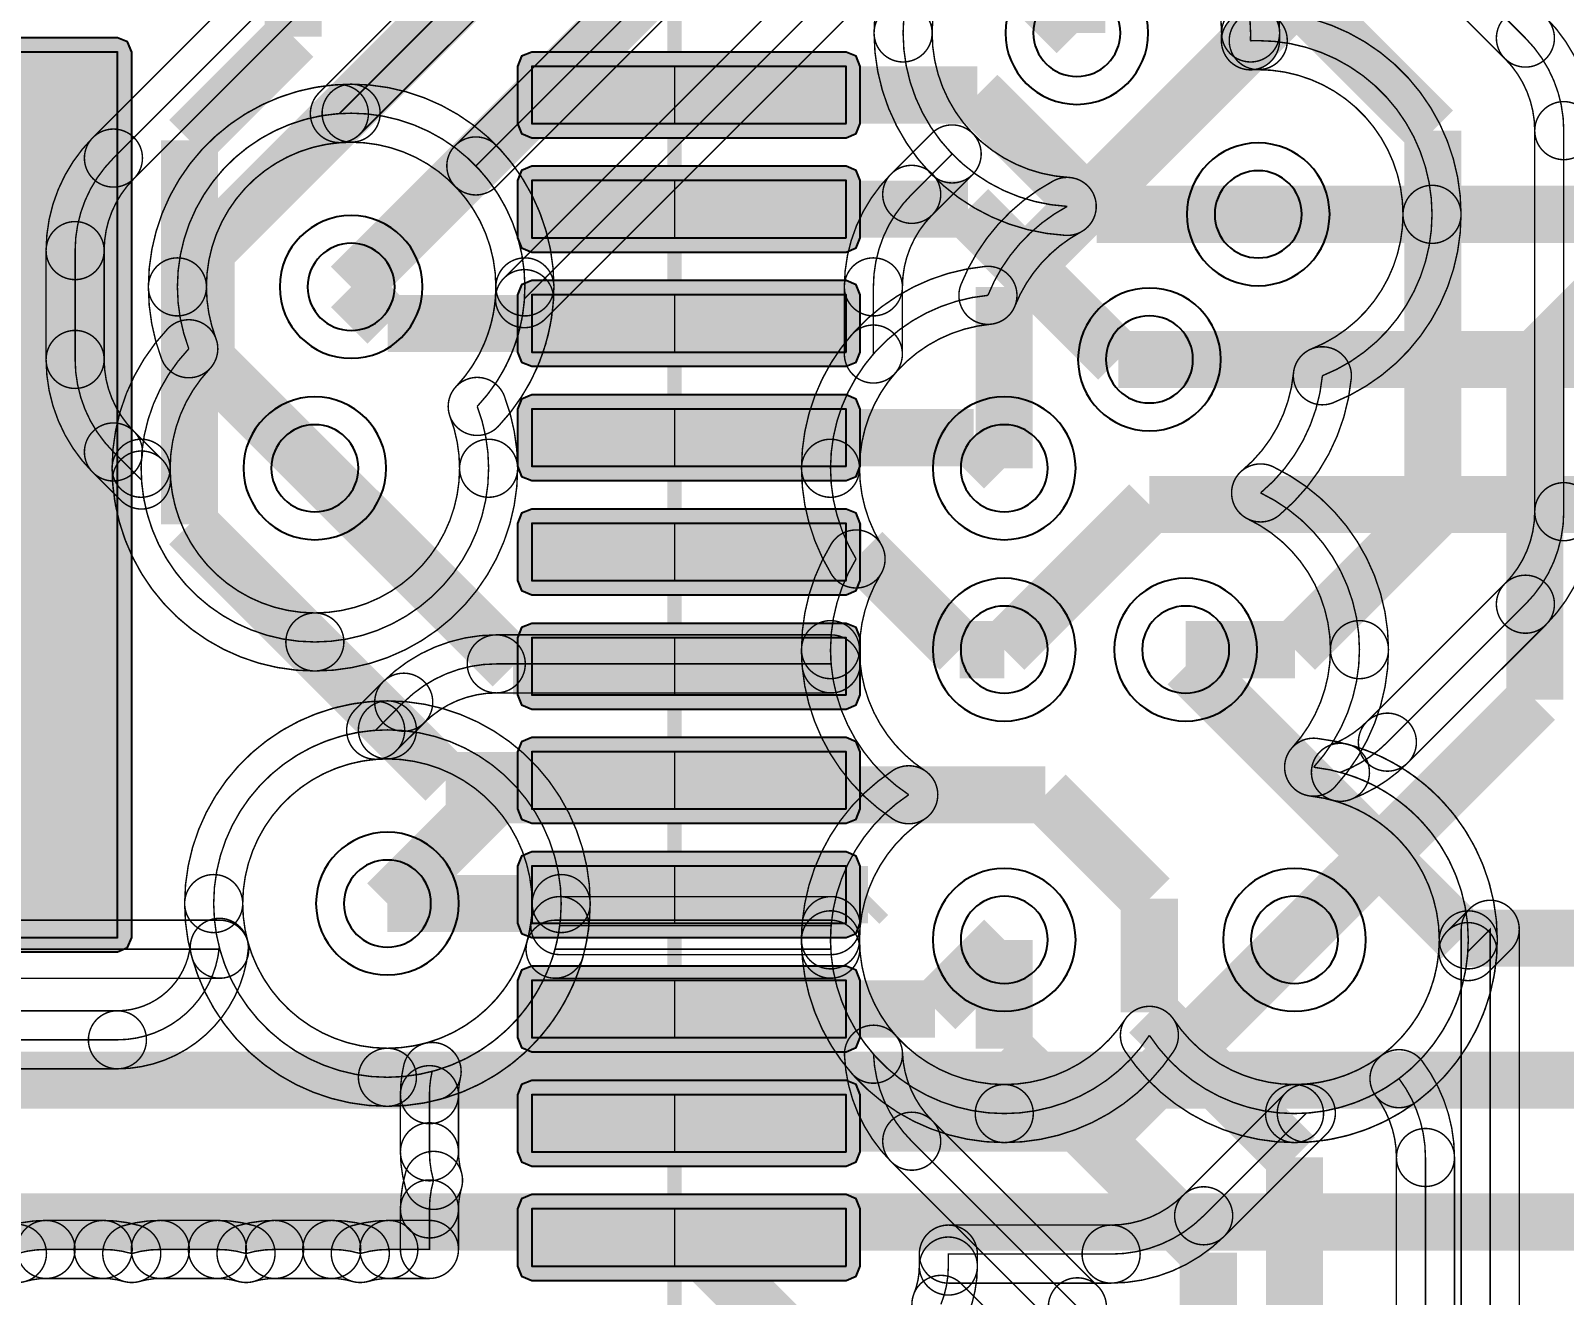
# Model space of a CAD drawing. Header units: millimetres. Extents: x -2.5 to 44.5, y -38.5 to 2.5.
# Drawn here: x 20.21 to 25.58, y -20.04 to -15.61 of the extents above; entities that cross this region are included whole.
import ezdxf

# ---------------------------------------------------------------- set-up
doc = ezdxf.new("R2010")
doc.units = ezdxf.units.MM
for name, color, linetype, true_color in [('Bottom Layer', 7, 'Continuous', 0x0000ff), ('Bottom Paste Mask Layer', 7, 'Continuous', 0x800000), ('Bottom Solder Mask Layer', 7, 'Continuous', 0xff00ff), ('Component Shape Layer', 7, 'Continuous', 0x00cccc), ('Hole Layer', 7, 'Continuous', 0x816200), ('Inner1', 7, 'Continuous', 0xbc8e00), ('Inner2', 7, 'Continuous', 0x70dbfa), ('Multi-Layer', 7, 'Continuous', 0xc0c0c0), ('Pin Soldering Layer', 7, 'Continuous', 0xcc9999), ('Top Layer', 7, 'Continuous', 0xff0000)]:
    doc.layers.add(name, color=color, linetype=linetype, true_color=true_color)

msp = doc.modelspace()

# ---------------------------------------------------------------- hatches: boundary and pattern name
at = {"layer": 'Bottom Layer'}
for points in [[(20.518, -18.7879), (20.518, -15.6879), (17.418, -15.6879), (17.418, -18.7879)], [(23.0682, -15.9381), (23.0682, -15.7381), (21.9682, -15.7381), (21.9682, -15.9381)], [(23.0682, -16.3379), (23.0682, -16.1379), (21.9682, -16.1379), (21.9682, -16.3379)], [(23.0682, -16.738), (23.0682, -16.538), (21.9682, -16.538), (21.9682, -16.738)], [(23.0682, -17.138), (23.0682, -16.938), (21.9682, -16.938), (21.9682, -17.138)], [(23.0682, -17.5381), (23.0682, -17.3381), (21.9682, -17.3381), (21.9682, -17.5381)], [(23.0682, -17.9381), (23.0682, -17.7381), (21.9682, -17.7381), (21.9682, -17.9381)], [(23.0682, -18.3379), (23.0682, -18.1379), (21.9682, -18.1379), (21.9682, -18.3379)], [(23.0682, -18.738), (23.0682, -18.538), (21.9682, -18.538), (21.9682, -18.738)], [(23.0682, -19.138), (23.0682, -18.938), (21.9682, -18.938), (21.9682, -19.138)], [(23.0682, -19.5381), (23.0682, -19.3381), (21.9682, -19.3381), (21.9682, -19.5381)], [(23.0682, -19.9381), (23.0682, -19.7381), (21.9682, -19.7381), (21.9682, -19.9381)]]:
    msp.add_hatch(color=256, dxfattribs=at).paths.add_polyline_path(points)
at = {"layer": 'Bottom Paste Mask Layer'}
for points in [[(23.0681, -15.7381), (23.0681, -15.9381), (21.9681, -15.9381), (21.9681, -15.7381)], [(23.0681, -16.1379), (23.0681, -16.3379), (21.9681, -16.3379), (21.9681, -16.1379)], [(23.0681, -16.538), (23.0681, -16.738), (21.9681, -16.738), (21.9681, -16.538)], [(23.0681, -16.938), (23.0681, -17.138), (21.9681, -17.138), (21.9681, -16.938)], [(21.9681, -17.5381), (21.9681, -17.3381), (23.0681, -17.3381), (23.0681, -17.5381)], [(23.0681, -17.7381), (23.0681, -17.9381), (21.9681, -17.9381), (21.9681, -17.7381)], [(23.0681, -18.1379), (23.0681, -18.3379), (21.9681, -18.3379), (21.9681, -18.1379)], [(23.0681, -18.538), (23.0681, -18.738), (21.9681, -18.738), (21.9681, -18.538)], [(23.0681, -18.938), (23.0681, -19.138), (21.9681, -19.138), (21.9681, -18.938)], [(23.0681, -19.3381), (23.0681, -19.5381), (21.9681, -19.5381), (21.9681, -19.3381)], [(23.0681, -19.7381), (23.0681, -19.9381), (21.9681, -19.9381), (21.9681, -19.7381)]]:
    msp.add_hatch(color=256, dxfattribs=at).paths.add_polyline_path(points)
at = {"layer": 'Bottom Solder Mask Layer'}
for points in [[(20.5681, -18.7879), (20.5681, -15.6879), (20.5534, -15.6525), (20.518, -15.6379), (17.418, -15.6379), (17.3827, -15.6525), (17.368, -15.6879), (17.368, -18.7879), (17.3827, -18.8233), (17.418, -18.8379), (20.518, -18.8379), (20.5534, -18.8233)], [(23.1182, -15.9381), (23.1182, -15.7381), (23.1036, -15.7027), (23.0682, -15.6881), (21.9682, -15.6881), (21.9328, -15.7027), (21.9182, -15.7381), (21.9182, -15.9381), (21.9328, -15.9735), (21.9682, -15.9881), (23.0682, -15.9881), (23.1036, -15.9735)], [(23.1182, -16.3379), (23.1182, -16.1379), (23.1036, -16.1025), (23.0682, -16.0879), (21.9682, -16.0879), (21.9328, -16.1025), (21.9182, -16.1379), (21.9182, -16.3379), (21.9328, -16.3733), (21.9682, -16.3879), (23.0682, -16.3879), (23.1036, -16.3733)], [(23.1182, -16.738), (23.1182, -16.538), (23.1036, -16.5026), (23.0682, -16.4879), (21.9682, -16.4879), (21.9328, -16.5026), (21.9182, -16.538), (21.9182, -16.738), (21.9328, -16.7733), (21.9682, -16.788), (23.0682, -16.788), (23.1036, -16.7733)], [(23.1182, -17.138), (23.1182, -16.938), (23.1036, -16.9026), (23.0682, -16.888), (21.9682, -16.888), (21.9328, -16.9026), (21.9182, -16.938), (21.9182, -17.138), (21.9328, -17.1734), (21.9682, -17.188), (23.0682, -17.188), (23.1036, -17.1734)], [(23.1182, -17.5381), (23.1182, -17.3381), (23.1036, -17.3027), (23.0682, -17.288), (21.9682, -17.288), (21.9328, -17.3027), (21.9182, -17.3381), (21.9182, -17.5381), (21.9328, -17.5734), (21.9682, -17.5881), (23.0682, -17.5881), (23.1036, -17.5734)], [(23.1182, -17.9381), (23.1182, -17.7381), (23.1036, -17.7027), (23.0682, -17.6881), (21.9682, -17.6881), (21.9328, -17.7027), (21.9182, -17.7381), (21.9182, -17.9381), (21.9328, -17.9735), (21.9682, -17.9881), (23.0682, -17.9881), (23.1036, -17.9735)], [(23.1182, -18.3379), (23.1182, -18.1379), (23.1036, -18.1025), (23.0682, -18.0879), (21.9682, -18.0879), (21.9328, -18.1025), (21.9182, -18.1379), (21.9182, -18.3379), (21.9328, -18.3733), (21.9682, -18.3879), (23.0682, -18.3879), (23.1036, -18.3733)], [(23.1182, -18.738), (23.1182, -18.538), (23.1036, -18.5026), (23.0682, -18.4879), (21.9682, -18.4879), (21.9328, -18.5026), (21.9182, -18.538), (21.9182, -18.738), (21.9328, -18.7733), (21.9682, -18.788), (23.0682, -18.788), (23.1036, -18.7733)], [(23.1182, -19.138), (23.1182, -18.938), (23.1036, -18.9026), (23.0682, -18.888), (21.9682, -18.888), (21.9328, -18.9026), (21.9182, -18.938), (21.9182, -19.138), (21.9328, -19.1734), (21.9682, -19.188), (23.0682, -19.188), (23.1036, -19.1734)], [(23.1182, -19.5381), (23.1182, -19.3381), (23.1036, -19.3027), (23.0682, -19.288), (21.9682, -19.288), (21.9328, -19.3027), (21.9182, -19.3381), (21.9182, -19.5381), (21.9328, -19.5734), (21.9682, -19.5881), (23.0682, -19.5881), (23.1036, -19.5734)], [(23.1182, -19.9381), (23.1182, -19.7381), (23.1036, -19.7027), (23.0682, -19.6881), (21.9682, -19.6881), (21.9328, -19.7027), (21.9182, -19.7381), (21.9182, -19.9381), (21.9328, -19.9735), (21.9682, -19.9881), (23.0682, -19.9881), (23.1036, -19.9735)]]:
    msp.add_hatch(color=256, dxfattribs=at).paths.add_polyline_path(points)
at = {"layer": 'Pin Soldering Layer'}
for points in [[(20.5181, -15.688), (17.4181, -15.688), (17.4181, -18.788), (20.5181, -18.788)], [(22.4681, -15.738), (21.9681, -15.738), (21.9681, -15.938), (22.4681, -15.938)], [(22.4681, -16.138), (21.9681, -16.138), (21.9681, -16.338), (22.4681, -16.338)], [(22.4681, -16.538), (21.9681, -16.538), (21.9681, -16.738), (22.4681, -16.738)], [(22.4681, -16.938), (21.9681, -16.938), (21.9681, -17.138), (22.4681, -17.138)], [(22.4681, -17.338), (21.9681, -17.338), (21.9681, -17.538), (22.4681, -17.538)], [(22.4681, -17.738), (21.9681, -17.738), (21.9681, -17.938), (22.4681, -17.938)], [(22.4681, -18.138), (21.9681, -18.138), (21.9681, -18.338), (22.4681, -18.338)], [(22.4681, -18.538), (21.9681, -18.538), (21.9681, -18.738), (22.4681, -18.738)], [(22.4681, -18.938), (21.9681, -18.938), (21.9681, -19.138), (22.4681, -19.138)], [(22.4681, -19.338), (21.9681, -19.338), (21.9681, -19.538), (22.4681, -19.538)], [(22.4681, -19.738), (21.9681, -19.738), (21.9681, -19.938), (22.4681, -19.938)]]:
    msp.add_hatch(color=256, dxfattribs=at).paths.add_polyline_path(points)

# ---------------------------------------------------------------- linework, layer by layer
at = {"layer": 'Bottom Layer', "const_width": 0.00508}
for points in [[(24.4551, -14.7917, -1), (24.5988, -14.648), (25.5179, -15.5672, -1), (25.3742, -15.7108)], [(25.5179, -15.5672, -0.198912), (25.6819, -15.963, -1), (25.4787, -15.963, 0.198912), (25.3742, -15.7108, -1)], [(25.3742, -15.7108, -1), (25.5179, -15.5672), (25.5179, -15.5672, -1), (25.3742, -15.7108)], [(25.6819, -17.297, -1), (25.4787, -17.297), (25.4787, -15.963, -1), (25.6819, -15.963)], [(25.6819, -15.963, -1), (25.4787, -15.963), (25.4787, -15.963, -1), (25.6819, -15.963)], [(25.6819, -17.297, -0.198912), (25.5179, -17.6928, -1), (25.3742, -17.5491, 0.198912), (25.4787, -17.297, -1)], [(25.0348, -18.1758, -1), (24.8912, -18.0321), (25.3742, -17.5491, -1), (25.5179, -17.6928)], [(25.5179, -17.6928, -1), (25.3742, -17.5491), (25.3742, -17.5491, -1), (25.5179, -17.6928)], [(25.0348, -18.1758, -0.107818), (24.834, -18.3047, -1), (24.7632, -18.1142, 0.107818), (24.8912, -18.0321, -1)], [(24.8255, -18.1115, -0.337937), (25.3478, -18.796, -1), (25.1446, -18.796, 0.337937), (24.7718, -18.3075, -1)], [(24.7034, -18.2449, -1), (24.8939, -18.1741), (24.8939, -18.1741, -1), (24.7034, -18.2449)], [(20.9757, -18.832, -0.386329), (20.518, -19.2476, -1), (20.518, -19.0444, 0.386329), (20.7734, -18.8125, -1)], [(21.463, -19.3788, -0.341426), (20.7762, -18.8479, -1), (20.9728, -18.7967, 0.341426), (21.463, -19.1756, -1)], [(25.3478, -18.796, -0.39451), (24.6861, -19.5042, -1), (24.6723, -19.3014, 0.39451), (25.1446, -18.796, -1)], [(17.418, -19.2476, -1), (17.418, -19.0444), (20.518, -19.0444, -1), (20.518, -19.2476)], [(21.6455, -19.3549, -0.065105), (21.463, -19.3788, -1), (21.463, -19.1756, 0.065105), (21.5933, -19.1585, -1)], [(21.5085, -19.3381, -0.057336), (21.5205, -19.2337, -1), (21.7184, -19.2798, 0.057336), (21.7117, -19.3381, -1)], [(21.5085, -19.3381, -1), (21.7117, -19.3381), (21.7117, -19.5381, -1), (21.5085, -19.5381)], [(24.3918, -19.8339, -1), (24.2481, -19.6902), (24.6074, -19.3309, -1), (24.7511, -19.4746)], [(21.5268, -19.6665, -0.070883), (21.5085, -19.5381, -1), (21.7117, -19.5381, 0.070883), (21.7219, -19.6097, -1)], [(21.5085, -19.7381, -0.070883), (21.5268, -19.6097, -1), (21.7219, -19.6665, 0.070883), (21.7117, -19.7381, -1)], [(21.5085, -19.7381, -1), (21.7117, -19.7381), (21.7117, -19.8799, -1), (21.5085, -19.8799)], [(24.3918, -19.8339, -0.198912), (23.996, -19.9978, -1), (23.996, -19.7946, 0.198912), (24.2481, -19.6902, -1)], [(20.068, -19.7783, -0.070883), (20.1964, -19.7966, -1), (20.1397, -19.9917, 0.070883), (20.068, -19.9815, -1)], [(20.1397, -19.7966, -0.070883), (20.2681, -19.7783, -1), (20.2681, -19.9815, 0.070883), (20.1964, -19.9917, -1)], [(20.2681, -19.9815, -1), (20.2681, -19.7783), (20.4681, -19.7783, -1), (20.4681, -19.9815)], [(20.4681, -19.7783, -0.070883), (20.5965, -19.7966, -1), (20.5397, -19.9917, 0.070883), (20.4681, -19.9815, -1)], [(20.5397, -19.7966, -0.070883), (20.6681, -19.7783, -1), (20.6681, -19.9815, 0.070883), (20.5965, -19.9917, -1)], [(20.6681, -19.9815, -1), (20.6681, -19.7783), (20.8681, -19.7783, -1), (20.8681, -19.9815)], [(20.8681, -19.7783, -0.070883), (20.9965, -19.7966, -1), (20.9398, -19.9917, 0.070883), (20.8681, -19.9815, -1)], [(20.9398, -19.7966, -0.070883), (21.0682, -19.7783, -1), (21.0682, -19.9815, 0.070883), (20.9965, -19.9917, -1)], [(21.0682, -19.9815, -1), (21.0682, -19.7783), (21.2682, -19.7783, -1), (21.2682, -19.9815)], [(21.2682, -19.7783, -0.070791), (21.3964, -19.7966, -1), (21.3397, -19.9917, 0.070791), (21.2682, -19.9815, -1)], [(21.3397, -19.7966, -0.070791), (21.468, -19.7783, -1), (21.468, -19.9815, 0.070791), (21.3964, -19.9917, -1)], [(21.468, -19.9815, -1), (21.468, -19.7783), (21.6101, -19.7783, -1), (21.6101, -19.9815)], [(23.5279, -19.9381, -1), (23.3247, -19.9381), (23.3247, -19.8962, -1), (23.5279, -19.8962)], [(23.4263, -19.9978, -1), (23.4263, -19.7946), (23.996, -19.7946, -1), (23.996, -19.9978)], [(23.996, -19.9978, -1), (23.996, -19.7946), (23.996, -19.7946, -1), (23.996, -19.9978)], [(23.5279, -19.9381, -0.096285), (23.4945, -20.1103, -1), (23.3061, -20.0342, 0.096285), (23.3247, -19.9381, -1)], [(23.3284, -20.1441, -1), (23.4721, -20.0004), (23.7886, -20.3169, -1), (23.6449, -20.4606)]]:
    msp.add_lwpolyline(points, format="xyb", close=True, dxfattribs=at)
at = {"layer": 'Bottom Layer', "const_width": 0.2}
for points in [[(21.1329, -14.838), (21.1329, -15.6337)], [(25.1221, -15.963), (24.203, -15.0438)], [(23.6931, -15.4381), (23.876, -15.621)], [(21.1329, -15.6337), (20.77, -15.9966)], [(23.5274, -15.8381), (22.5182, -15.8381)], [(23.9454, -16.256), (23.5274, -15.8381)], [(25.1221, -17.297), (25.1221, -15.963)], [(20.77, -15.9966), (20.77, -17.341)], [(22.5182, -16.2379), (23.495, -16.2379)], [(23.495, -16.2379), (24.0212, -16.764)], [(24.511, -16.256), (23.9454, -16.256)], [(21.336, -16.51), (21.464, -16.638)], [(21.464, -16.638), (22.5182, -16.638)], [(24.0212, -16.764), (24.13, -16.764)], [(22.5182, -17.038), (23.515, -17.038)], [(23.515, -17.038), (23.622, -17.145)], [(21.209, -17.145), (21.9021, -17.8381)], [(25.1221, -17.297), (24.6391, -17.78)], [(20.77, -17.341), (21.6669, -18.2379)], [(23.1245, -17.4381), (22.5182, -17.4381)], [(23.4665, -17.78), (23.1245, -17.4381)], [(23.622, -17.78), (23.4665, -17.78)], [(24.6391, -17.78), (24.257, -17.78)], [(21.9021, -17.8381), (22.5182, -17.8381)], [(21.6669, -18.2379), (22.5182, -18.2379)], [(21.463, -18.669), (23.114, -18.669)], [(23.1451, -18.638), (22.5182, -18.638)], [(23.114, -18.669), (23.1451, -18.638)], [(23.622, -18.796), (23.3801, -19.038)], [(24.638, -18.796), (23.996, -19.4381)], [(23.3801, -19.038), (22.5182, -19.038)], [(23.996, -19.4381), (22.5182, -19.4381)], [(22.5182, -19.8381), (23.495, -20.815)]]:
    msp.add_lwpolyline(points, dxfattribs=at)
at = {"layer": 'Bottom Layer', "const_width": 0.00508}
for points in [[(23.4003, -20.0723, 0.096285), (23.4263, -19.9381), (23.4263, -19.8962), (23.996, -19.8962), (23.996, -19.8962, 0.198912), (24.32, -19.762), (24.6792, -19.4028, 0.39451), (25.2462, -18.796, 0.337937), (24.7986, -18.2095), (24.7986, -18.2095, 0.107818), (24.963, -18.104), (25.4461, -17.6209), (25.4461, -17.6209, 0.198912), (25.5803, -17.297), (25.5803, -15.963), (25.5803, -15.963, 0.198912), (25.4461, -15.639), (25.4461, -15.639), (24.5269, -14.7199)], [(17.418, -19.146), (20.518, -19.146, 0.386329), (20.8745, -18.8223, 0.341426), (21.463, -19.2772, 0.065105), (21.6194, -19.2567, 0.057336), (21.6101, -19.3381), (21.6101, -19.5381, 0.070883), (21.6243, -19.6381, 0.070883), (21.6101, -19.7381), (21.6101, -19.8799), (21.468, -19.8799, 0.070791), (21.3681, -19.8941, 0.070791), (21.2682, -19.8799), (21.0682, -19.8799, 0.070883), (20.9682, -19.8942, 0.070883), (20.8681, -19.8799), (20.6681, -19.8799, 0.070883), (20.5681, -19.8942, 0.070883), (20.4681, -19.8799), (20.2681, -19.8799, 0.070883), (20.1681, -19.8942, 0.070883)]]:
    msp.add_lwpolyline(points, format="xyb", dxfattribs=at)
at = {"layer": 'Bottom Layer'}
for points in [[(20.518, -18.7879), (20.518, -15.6879), (17.418, -15.6879), (17.418, -18.7879)], [(23.0682, -15.9381), (23.0682, -15.7381), (21.9682, -15.7381), (21.9682, -15.9381)], [(23.0682, -16.3379), (23.0682, -16.1379), (21.9682, -16.1379), (21.9682, -16.3379)], [(23.0682, -16.738), (23.0682, -16.538), (21.9682, -16.538), (21.9682, -16.738)], [(23.0682, -17.138), (23.0682, -16.938), (21.9682, -16.938), (21.9682, -17.138)], [(23.0682, -17.5381), (23.0682, -17.3381), (21.9682, -17.3381), (21.9682, -17.5381)], [(23.0682, -17.9381), (23.0682, -17.7381), (21.9682, -17.7381), (21.9682, -17.9381)], [(23.0682, -18.3379), (23.0682, -18.1379), (21.9682, -18.1379), (21.9682, -18.3379)], [(23.0682, -18.738), (23.0682, -18.538), (21.9682, -18.538), (21.9682, -18.738)], [(23.0682, -19.138), (23.0682, -18.938), (21.9682, -18.938), (21.9682, -19.138)], [(23.0682, -19.5381), (23.0682, -19.3381), (21.9682, -19.3381), (21.9682, -19.5381)], [(23.0682, -19.9381), (23.0682, -19.7381), (21.9682, -19.7381), (21.9682, -19.9381)]]:
    msp.add_lwpolyline(points, close=True, dxfattribs=at)
at = {"layer": 'Bottom Paste Mask Layer', "const_width": 0.00508}
for points in [[(23.0681, -15.7381), (23.0681, -15.9381), (21.9681, -15.9381), (21.9681, -15.7381)], [(23.0681, -15.7381), (23.0681, -15.9381), (21.9681, -15.9381), (21.9681, -15.7381)], [(23.0681, -16.1379), (23.0681, -16.3379), (21.9681, -16.3379), (21.9681, -16.1379)], [(23.0681, -16.1379), (23.0681, -16.3379), (21.9681, -16.3379), (21.9681, -16.1379)], [(23.0681, -16.538), (23.0681, -16.738), (21.9681, -16.738), (21.9681, -16.538)], [(23.0681, -16.538), (23.0681, -16.738), (21.9681, -16.738), (21.9681, -16.538)], [(23.0681, -16.938), (23.0681, -17.138), (21.9681, -17.138), (21.9681, -16.938)], [(23.0681, -16.938), (23.0681, -17.138), (21.9681, -17.138), (21.9681, -16.938)], [(21.9681, -17.5381), (21.9681, -17.3381), (23.0681, -17.3381), (23.0681, -17.5381)], [(21.9681, -17.5381), (21.9681, -17.3381), (23.0681, -17.3381), (23.0681, -17.5381)], [(23.0681, -17.7381), (23.0681, -17.9381), (21.9681, -17.9381), (21.9681, -17.7381)], [(23.0681, -17.7381), (23.0681, -17.9381), (21.9681, -17.9381), (21.9681, -17.7381)], [(23.0681, -18.1379), (23.0681, -18.3379), (21.9681, -18.3379), (21.9681, -18.1379)], [(23.0681, -18.1379), (23.0681, -18.3379), (21.9681, -18.3379), (21.9681, -18.1379)], [(23.0681, -18.538), (23.0681, -18.738), (21.9681, -18.738), (21.9681, -18.538)], [(23.0681, -18.538), (23.0681, -18.738), (21.9681, -18.738), (21.9681, -18.538)], [(23.0681, -18.938), (23.0681, -19.138), (21.9681, -19.138), (21.9681, -18.938)], [(23.0681, -18.938), (23.0681, -19.138), (21.9681, -19.138), (21.9681, -18.938)], [(23.0681, -19.3381), (23.0681, -19.5381), (21.9681, -19.5381), (21.9681, -19.3381)], [(23.0681, -19.3381), (23.0681, -19.5381), (21.9681, -19.5381), (21.9681, -19.3381)], [(23.0681, -19.7381), (23.0681, -19.9381), (21.9681, -19.9381), (21.9681, -19.7381)], [(23.0681, -19.7381), (23.0681, -19.9381), (21.9681, -19.9381), (21.9681, -19.7381)]]:
    msp.add_lwpolyline(points, close=True, dxfattribs=at)
at = {"layer": 'Bottom Solder Mask Layer'}
for points in [[(20.5681, -18.7879), (20.5681, -15.6879), (20.5534, -15.6525), (20.518, -15.6379), (17.418, -15.6379), (17.3827, -15.6525), (17.368, -15.6879), (17.368, -18.7879), (17.3827, -18.8233), (17.418, -18.8379), (20.518, -18.8379), (20.5534, -18.8233)], [(23.1182, -15.9381), (23.1182, -15.7381), (23.1036, -15.7027), (23.0682, -15.6881), (21.9682, -15.6881), (21.9328, -15.7027), (21.9182, -15.7381), (21.9182, -15.9381), (21.9328, -15.9735), (21.9682, -15.9881), (23.0682, -15.9881), (23.1036, -15.9735)], [(23.1182, -16.3379), (23.1182, -16.1379), (23.1036, -16.1025), (23.0682, -16.0879), (21.9682, -16.0879), (21.9328, -16.1025), (21.9182, -16.1379), (21.9182, -16.3379), (21.9328, -16.3733), (21.9682, -16.3879), (23.0682, -16.3879), (23.1036, -16.3733)], [(23.1182, -16.738), (23.1182, -16.538), (23.1036, -16.5026), (23.0682, -16.4879), (21.9682, -16.4879), (21.9328, -16.5026), (21.9182, -16.538), (21.9182, -16.738), (21.9328, -16.7733), (21.9682, -16.788), (23.0682, -16.788), (23.1036, -16.7733)], [(23.1182, -17.138), (23.1182, -16.938), (23.1036, -16.9026), (23.0682, -16.888), (21.9682, -16.888), (21.9328, -16.9026), (21.9182, -16.938), (21.9182, -17.138), (21.9328, -17.1734), (21.9682, -17.188), (23.0682, -17.188), (23.1036, -17.1734)], [(23.1182, -17.5381), (23.1182, -17.3381), (23.1036, -17.3027), (23.0682, -17.288), (21.9682, -17.288), (21.9328, -17.3027), (21.9182, -17.3381), (21.9182, -17.5381), (21.9328, -17.5734), (21.9682, -17.5881), (23.0682, -17.5881), (23.1036, -17.5734)], [(23.1182, -17.9381), (23.1182, -17.7381), (23.1036, -17.7027), (23.0682, -17.6881), (21.9682, -17.6881), (21.9328, -17.7027), (21.9182, -17.7381), (21.9182, -17.9381), (21.9328, -17.9735), (21.9682, -17.9881), (23.0682, -17.9881), (23.1036, -17.9735)], [(23.1182, -18.3379), (23.1182, -18.1379), (23.1036, -18.1025), (23.0682, -18.0879), (21.9682, -18.0879), (21.9328, -18.1025), (21.9182, -18.1379), (21.9182, -18.3379), (21.9328, -18.3733), (21.9682, -18.3879), (23.0682, -18.3879), (23.1036, -18.3733)], [(23.1182, -18.738), (23.1182, -18.538), (23.1036, -18.5026), (23.0682, -18.4879), (21.9682, -18.4879), (21.9328, -18.5026), (21.9182, -18.538), (21.9182, -18.738), (21.9328, -18.7733), (21.9682, -18.788), (23.0682, -18.788), (23.1036, -18.7733)], [(23.1182, -19.138), (23.1182, -18.938), (23.1036, -18.9026), (23.0682, -18.888), (21.9682, -18.888), (21.9328, -18.9026), (21.9182, -18.938), (21.9182, -19.138), (21.9328, -19.1734), (21.9682, -19.188), (23.0682, -19.188), (23.1036, -19.1734)], [(23.1182, -19.5381), (23.1182, -19.3381), (23.1036, -19.3027), (23.0682, -19.288), (21.9682, -19.288), (21.9328, -19.3027), (21.9182, -19.3381), (21.9182, -19.5381), (21.9328, -19.5734), (21.9682, -19.5881), (23.0682, -19.5881), (23.1036, -19.5734)], [(23.1182, -19.9381), (23.1182, -19.7381), (23.1036, -19.7027), (23.0682, -19.6881), (21.9682, -19.6881), (21.9328, -19.7027), (21.9182, -19.7381), (21.9182, -19.9381), (21.9328, -19.9735), (21.9682, -19.9881), (23.0682, -19.9881), (23.1036, -19.9735)]]:
    msp.add_lwpolyline(points, close=True, dxfattribs=at)
at = {"layer": 'Component Shape Layer', "const_width": 0.0508}
msp.add_lwpolyline([(15.4679, -20.738), (22.468, -20.738), (22.468, -13.738), (15.4679, -13.738)], close=True, dxfattribs=at)
msp.add_lwpolyline([(15.4679, -20.738), (22.468, -20.738), (22.468, -13.738), (15.4679, -13.738)], close=True, dxfattribs=at)
at = {"layer": 'Hole Layer'}
for points in [[(23.7235, -15.621, 1), (24.0285, -15.621, 1)], [(24.3585, -16.256, 1), (24.6635, -16.256, 1)], [(21.1835, -16.51, 1), (21.4885, -16.51, 1)], [(23.9775, -16.764, 1), (24.2825, -16.764, 1)], [(21.0565, -17.145, 1), (21.3615, -17.145, 1)], [(23.4695, -17.145, 1), (23.7745, -17.145, 1)], [(23.4695, -17.78, 1), (23.7745, -17.78, 1)], [(24.1045, -17.78, 1), (24.4095, -17.78, 1)], [(21.3105, -18.669, 1), (21.6155, -18.669, 1)], [(23.4695, -18.796, 1), (23.7745, -18.796, 1)], [(24.4855, -18.796, 1), (24.7905, -18.796, 1)]]:
    msp.add_lwpolyline(points, format="xyb", close=True, dxfattribs=at)
at = {"layer": 'Inner1', "const_width": 0.00508}
for points in [[(25.8093, -5.9278), (25.4571, -6.2801), (25.4571, -6.2801, 0.198912), (25.3229, -6.604), (25.3229, -10.6053), (22.5361, -13.3921), (22.5361, -13.3921, 0.198912), (22.4019, -13.716), (22.4019, -14.7963), (21.2949, -15.9033, 0.39451), (20.7279, -16.51, 0.091267), (20.7678, -16.7266, 0.192022), (20.6009, -17.145, 0.414214), (21.209, -17.7532, 0.414214), (21.8172, -17.145, 0.091267), (21.7773, -16.9285, 0.174519), (21.9428, -16.5512), (23.184, -15.31), (23.184, -15.31, 0.198912), (23.3182, -14.986), (23.3182, -13.9058), (26.105, -11.119)], [(25.0962, -20.7299), (25.0962, -19.558), (25.0962, -19.558, 0.163098), (25.0037, -19.282, 0.235662), (25.2462, -18.796, 0.382358), (24.7048, -18.1916, 0.18799), (24.8652, -17.78, 0.288914), (24.5192, -17.2313, 0.19806), (24.7355, -16.8212, 0.307363), (25.1192, -16.256, 0.414214), (24.511, -15.6479, 0.011301), (24.4836, -15.6485, 0.011301), (24.4842, -15.621, 0.414214), (23.876, -15.0129, 0.414214), (23.2679, -15.621, 0.398075), (23.8424, -16.2282, 0.176822), (23.5648, -16.5396, 0.386881), (23.0139, -17.145, 0.138192), (23.1034, -17.4625, 0.138192), (23.0139, -17.78, 0.020524), (23.016, -17.8299), (21.844, -17.8299), (21.844, -17.8299, 0.198912), (21.5201, -17.9641), (21.4219, -18.0623, 0.39451), (20.8549, -18.669, 0.414214), (21.463, -19.2772, 0.377435), (22.0663, -18.7462), (23.016, -18.7462, 0.020524), (23.0139, -18.796, 0.181632), (23.1643, -19.1964, 0.187926), (23.2981, -19.501), (23.8779, -20.0808)]]:
    msp.add_lwpolyline(points, format="xyb", dxfattribs=at)
for points in [[(21.3667, -15.9751, -1), (21.223, -15.8314), (22.3301, -14.7244, -1), (22.4737, -14.8681)], [(23.1663, -15.621, -0.414214), (23.876, -14.9113, -1), (23.876, -15.1145, 0.414214), (23.3695, -15.621, -1)], [(23.876, -14.9113, -0.414214), (24.5858, -15.621, -1), (24.3826, -15.621, 0.414214), (23.876, -15.1145, -1)], [(22.0146, -16.623, -1), (21.8709, -16.4794), (23.1122, -15.2381, -1), (23.2558, -15.3818)], [(23.8367, -16.3297, -0.398075), (23.1663, -15.621, -1), (23.3695, -15.621, 0.398075), (23.848, -16.1268, -1)], [(24.5858, -15.621, -0.011301), (24.5851, -15.6531, -1), (24.3821, -15.6439, 0.011301), (24.3826, -15.621, -1)], [(24.479, -15.547, -0.011301), (24.511, -15.5463, -1), (24.511, -15.7495, 0.011301), (24.4882, -15.75, -1)], [(24.511, -15.5463, -0.414214), (25.2208, -16.256, -1), (25.0176, -16.256, 0.414214), (24.511, -15.7495, -1)], [(20.6263, -16.51, -0.39451), (21.288, -15.8019, -1), (21.3018, -16.0047, 0.39451), (20.8295, -16.51, -1)], [(23.4704, -16.5021, -0.176822), (23.7943, -16.1387, -1), (23.8904, -16.3178, 0.176822), (23.6593, -16.5771, -1)], [(25.2208, -16.256, -0.307363), (24.773, -16.9157, -1), (24.698, -16.7268, 0.307363), (25.0176, -16.256, -1)], [(20.6728, -16.7628, -0.091267), (20.6263, -16.51, -1), (20.8295, -16.51, 0.091267), (20.8627, -16.6904, -1)], [(22.0442, -16.5581, -0.174519), (21.851, -16.9984, -1), (21.7036, -16.8586, 0.174519), (21.8414, -16.5443, -1)], [(22.9123, -17.145, -0.386881), (23.5553, -16.4384, -1), (23.5744, -16.6407, 0.386881), (23.1155, -17.145, -1)], [(20.4993, -17.145, -0.192022), (20.694, -16.6567, -1), (20.8415, -16.7965, 0.192022), (20.7025, -17.145, -1)], [(24.8366, -16.8308, -0.19806), (24.5843, -17.3094, -1), (24.4542, -17.1533, 0.19806), (24.6343, -16.8117, -1)], [(21.8723, -16.8923, -0.091267), (21.9188, -17.145, -1), (21.7156, -17.145, 0.091267), (21.6824, -16.9647, -1)], [(21.209, -17.8548, -0.414214), (20.4993, -17.145, -1), (20.7025, -17.145, 0.414214), (21.209, -17.6516, -1)], [(21.9188, -17.145, -0.414214), (21.209, -17.8548, -1), (21.209, -17.6516, 0.414214), (21.7156, -17.145, -1)], [(23.0167, -17.5156, -0.138192), (22.9123, -17.145, -1), (23.1155, -17.145, 0.138192), (23.19, -17.4095, -1)], [(24.5631, -17.1397, -0.288914), (24.9668, -17.78, -1), (24.7636, -17.78, 0.288914), (24.4754, -17.323, -1)], [(22.9123, -17.78, -0.138192), (23.0167, -17.4095, -1), (23.19, -17.5156, 0.138192), (23.1155, -17.78, -1)], [(22.9147, -17.8382, -0.020524), (22.9123, -17.78, -1), (23.1155, -17.78, 0.020524), (23.1172, -17.8216, -1)], [(24.9668, -17.78, -0.18799), (24.7796, -18.2603, -1), (24.63, -18.1228, 0.18799), (24.7636, -17.78, -1)], [(21.4482, -17.8922, -0.198912), (21.844, -17.7283, -1), (21.844, -17.9315, 0.198912), (21.5919, -18.0359, -1)], [(21.844, -17.9315, -1), (21.844, -17.7283), (23.016, -17.7283, -1), (23.016, -17.9315)], [(21.844, -17.9315, -1), (21.844, -17.7283), (21.844, -17.7283, -1), (21.844, -17.9315)], [(21.4937, -18.1341, -1), (21.35, -17.9904), (21.4482, -17.8922, -1), (21.5919, -18.0359)], [(20.7533, -18.669, -0.39451), (21.415, -17.9609, -1), (21.4288, -18.1637, 0.39451), (20.9565, -18.669, -1)], [(24.7159, -18.0906, -0.382358), (25.3478, -18.796, -1), (25.1446, -18.796, 0.382358), (24.6936, -18.2926, -1)], [(21.463, -19.3788, -0.414214), (20.7533, -18.669, -1), (20.9565, -18.669, 0.414214), (21.463, -19.1756, -1)], [(22.1671, -18.7591, -0.377435), (21.463, -19.3788, -1), (21.463, -19.1756, 0.377435), (21.9655, -18.7333, -1)], [(22.0663, -18.8478, -1), (22.0663, -18.6446), (23.016, -18.6446, -1), (23.016, -18.8478)], [(22.9123, -18.796, -0.020524), (22.9147, -18.7378, -1), (23.1172, -18.7545, 0.020524), (23.1155, -18.796, -1)], [(23.0878, -19.2633, -0.181632), (22.9123, -18.796, -1), (23.1155, -18.796, 0.181632), (23.2408, -19.1295, -1)], [(25.3478, -18.796, -0.235662), (25.0648, -19.3632, -1), (24.9426, -19.2008, 0.235662), (25.1446, -18.796, -1)], [(23.2263, -19.5728, -0.187926), (23.0628, -19.2007, -1), (23.2658, -19.1921, 0.187926), (23.3699, -19.4292, -1)], [(25.0848, -19.2208, -0.163098), (25.1978, -19.558, -1), (24.9946, -19.558, 0.163098), (24.9226, -19.3432, -1)], [(23.2263, -19.5728, -1), (23.3699, -19.4292), (23.9498, -20.009, -1), (23.8061, -20.1527)], [(25.1978, -20.7299, -1), (24.9946, -20.7299), (24.9946, -19.558, -1), (25.1978, -19.558)], [(25.1978, -19.558, -1), (24.9946, -19.558), (24.9946, -19.558, -1), (25.1978, -19.558)], [(23.9795, -20.4825, -1), (23.7763, -20.4825), (23.7763, -20.0808, -1), (23.9795, -20.0808)]]:
    msp.add_lwpolyline(points, format="xyb", close=True, dxfattribs=at)
at = {"layer": 'Inner1', "const_width": 0.2}
for points in [[(22.86, -14.986), (21.336, -16.51)], [(21.844, -18.288), (21.463, -18.669)], [(21.844, -18.288), (23.7663, -18.288)], [(24.13, -18.6518), (23.7663, -18.288)], [(24.13, -18.6518), (24.13, -19.05)], [(23.622, -18.796), (23.622, -19.177)], [(24.638, -19.558), (24.13, -19.05)], [(23.622, -19.177), (24.3361, -19.891)], [(24.638, -24.391), (24.638, -19.558)], [(24.3361, -24.5161), (24.3361, -19.891)]]:
    msp.add_lwpolyline(points, dxfattribs=at)
at = {"layer": 'Inner2', "const_width": 0.00508}
msp.add_lwpolyline([(25.8921, -11.6871), (23.5521, -14.0271), (23.5521, -14.0271, 0.198912), (23.4179, -14.351), (23.4179, -15.2211, 0.181366), (23.2679, -15.621, 0.398075), (23.8424, -16.2282, 0.176822), (23.5648, -16.5396, 0.386881), (23.0139, -17.145, 0.138192), (23.1034, -17.4625, 0.138192), (23.0139, -17.78, 0.252347), (23.2877, -18.288, 0.252347), (23.0139, -18.796, 0.414214), (23.622, -19.4042, 0.252347), (24.13, -19.1304, 0.252347), (24.638, -19.4042, 0.39451), (25.2448, -18.8372), (25.3229, -18.7591), (25.3229, -20.7542, 0.073905)], format="xyb", dxfattribs=at)
at = {"layer": 'Inner2', "const_width": 0.2}
for points in [[(23.876, -14.351), (23.876, -15.621)], [(25.7811, -16.4639), (25.4791, -16.7659)], [(25.4791, -17.955), (25.4791, -16.7659)], [(24.638, -18.796), (25.4791, -17.955)]]:
    msp.add_lwpolyline(points, dxfattribs=at)
at = {"layer": 'Inner2', "const_width": 0.00508}
for points in [[(23.1663, -15.621, -0.181366), (23.3414, -15.1543, -1), (23.4944, -15.2879, 0.181366), (23.3695, -15.621, -1)], [(23.8367, -16.3297, -0.398075), (23.1663, -15.621, -1), (23.3695, -15.621, 0.398075), (23.848, -16.1268, -1)], [(20.6263, -16.51, -0.414214), (21.336, -15.8003, -1), (21.336, -16.0035, 0.414214), (20.8295, -16.51, -1)], [(21.336, -15.8003, -0.414214), (22.0458, -16.51, -1), (21.8426, -16.51, 0.414214), (21.336, -16.0035, -1)], [(20.6009, -17.145, 0.414214), (21.209, -17.7532, 0.414214), (21.8172, -17.145, 0.091267), (21.7773, -16.9285, 0.192022), (21.9442, -16.51, 0.414214), (21.336, -15.9019, 0.414214), (20.7279, -16.51, 0.091267), (20.7678, -16.7266, 0.192022)], [(23.4704, -16.5021, -0.176822), (23.7943, -16.1387, -1), (23.8904, -16.3178, 0.176822), (23.6593, -16.5771, -1)], [(20.6728, -16.7628, -0.091267), (20.6263, -16.51, -1), (20.8295, -16.51, 0.091267), (20.8627, -16.6904, -1)], [(22.0458, -16.51, -0.192022), (21.851, -16.9984, -1), (21.7036, -16.8586, 0.192022), (21.8426, -16.51, -1)], [(22.9123, -17.145, -0.386881), (23.5553, -16.4384, -1), (23.5744, -16.6407, 0.386881), (23.1155, -17.145, -1)], [(20.4993, -17.145, -0.192022), (20.694, -16.6567, -1), (20.8415, -16.7965, 0.192022), (20.7025, -17.145, -1)], [(21.8723, -16.8923, -0.091267), (21.9188, -17.145, -1), (21.7156, -17.145, 0.091267), (21.6824, -16.9647, -1)], [(21.209, -17.8548, -0.414214), (20.4993, -17.145, -1), (20.7025, -17.145, 0.414214), (21.209, -17.6516, -1)], [(21.9188, -17.145, -0.414214), (21.209, -17.8548, -1), (21.209, -17.6516, 0.414214), (21.7156, -17.145, -1)], [(23.0167, -17.5156, -0.138192), (22.9123, -17.145, -1), (23.1155, -17.145, 0.138192), (23.19, -17.4095, -1)], [(22.9123, -17.78, -0.138192), (23.0167, -17.4095, -1), (23.19, -17.5156, 0.138192), (23.1155, -17.78, -1)], [(23.2319, -18.3729, -0.252347), (22.9123, -17.78, -1), (23.1155, -17.78, 0.252347), (23.3436, -18.2032, -1)], [(20.7533, -18.669, -0.414214), (21.463, -17.9593, -1), (21.463, -18.1625, 0.414214), (20.9565, -18.669, -1)], [(21.463, -17.9593, -0.414214), (22.1728, -18.669, -1), (21.9696, -18.669, 0.414214), (21.463, -18.1625, -1)], [(20.8549, -18.669, 0.414214), (21.463, -19.2772, 0.414214), (22.0712, -18.669, 0.414214), (21.463, -18.0609, 0.414214)], [(22.9123, -18.796, -0.252347), (23.2319, -18.2032, -1), (23.3436, -18.3729, 0.252347), (23.1155, -18.796, -1)], [(21.463, -19.3788, -0.414214), (20.7533, -18.669, -1), (20.9565, -18.669, 0.414214), (21.463, -19.1756, -1)], [(22.1728, -18.669, -0.414214), (21.463, -19.3788, -1), (21.463, -19.1756, 0.414214), (21.9696, -18.669, -1)], [(25.3166, -18.909, -1), (25.173, -18.7654), (25.2511, -18.6872, -1), (25.3948, -18.8309)], [(25.2213, -18.7591, -1), (25.4245, -18.7591), (25.4245, -20.7542, -1), (25.2213, -20.7542)], [(23.622, -19.5058, -0.414214), (22.9123, -18.796, -1), (23.1155, -18.796, 0.414214), (23.622, -19.3026, -1)], [(25.3462, -18.8441, -0.39451), (24.638, -19.5058, -1), (24.638, -19.3026, 0.39451), (25.1434, -18.8303, -1)], [(24.2149, -19.1862, -0.252347), (23.622, -19.5058, -1), (23.622, -19.3026, 0.252347), (24.0452, -19.0745, -1)], [(24.638, -19.5058, -0.252347), (24.0452, -19.1862, -1), (24.2149, -19.0745, 0.252347), (24.638, -19.3026, -1)]]:
    msp.add_lwpolyline(points, format="xyb", close=True, dxfattribs=at)
at = {"layer": 'Multi-Layer'}
for points in [[(23.626, -15.621, 1), (24.126, -15.621, 1)], [(24.261, -16.256, 1), (24.761, -16.256, 1)], [(21.086, -16.51, 1), (21.586, -16.51, 1)], [(23.88, -16.764, 1), (24.38, -16.764, 1)], [(20.959, -17.145, 1), (21.459, -17.145, 1)], [(23.372, -17.145, 1), (23.872, -17.145, 1)], [(23.372, -17.78, 1), (23.872, -17.78, 1)], [(24.007, -17.78, 1), (24.507, -17.78, 1)], [(21.213, -18.669, 1), (21.713, -18.669, 1)], [(23.372, -18.796, 1), (23.872, -18.796, 1)], [(24.388, -18.796, 1), (24.888, -18.796, 1)]]:
    msp.add_lwpolyline(points, format="xyb", close=True, dxfattribs=at)
at = {"layer": 'Pin Soldering Layer', "const_width": 0.00508}
for points in [[(20.5181, -15.688), (17.4181, -15.688), (17.4181, -18.788), (20.5181, -18.788)], [(20.5181, -15.688), (17.4181, -15.688), (17.4181, -18.788), (20.5181, -18.788)], [(22.4681, -15.738), (21.9681, -15.738), (21.9681, -15.938), (22.4681, -15.938)], [(22.4681, -15.738), (21.9681, -15.738), (21.9681, -15.938), (22.4681, -15.938)], [(22.4681, -16.138), (21.9681, -16.138), (21.9681, -16.338), (22.4681, -16.338)], [(22.4681, -16.138), (21.9681, -16.138), (21.9681, -16.338), (22.4681, -16.338)], [(22.4681, -16.538), (21.9681, -16.538), (21.9681, -16.738), (22.4681, -16.738)], [(22.4681, -16.538), (21.9681, -16.538), (21.9681, -16.738), (22.4681, -16.738)], [(22.4681, -16.938), (21.9681, -16.938), (21.9681, -17.138), (22.4681, -17.138)], [(22.4681, -16.938), (21.9681, -16.938), (21.9681, -17.138), (22.4681, -17.138)], [(22.4681, -17.338), (21.9681, -17.338), (21.9681, -17.538), (22.4681, -17.538)], [(22.4681, -17.338), (21.9681, -17.338), (21.9681, -17.538), (22.4681, -17.538)], [(22.4681, -17.738), (21.9681, -17.738), (21.9681, -17.938), (22.4681, -17.938)], [(22.4681, -17.738), (21.9681, -17.738), (21.9681, -17.938), (22.4681, -17.938)], [(22.4681, -18.138), (21.9681, -18.138), (21.9681, -18.338), (22.4681, -18.338)], [(22.4681, -18.138), (21.9681, -18.138), (21.9681, -18.338), (22.4681, -18.338)], [(22.4681, -18.538), (21.9681, -18.538), (21.9681, -18.738), (22.4681, -18.738)], [(22.4681, -18.538), (21.9681, -18.538), (21.9681, -18.738), (22.4681, -18.738)], [(22.4681, -18.938), (21.9681, -18.938), (21.9681, -19.138), (22.4681, -19.138)], [(22.4681, -18.938), (21.9681, -18.938), (21.9681, -19.138), (22.4681, -19.138)], [(22.4681, -19.338), (21.9681, -19.338), (21.9681, -19.538), (22.4681, -19.538)], [(22.4681, -19.338), (21.9681, -19.338), (21.9681, -19.538), (22.4681, -19.538)], [(22.4681, -19.738), (21.9681, -19.738), (21.9681, -19.938), (22.4681, -19.938)], [(22.4681, -19.738), (21.9681, -19.738), (21.9681, -19.938), (22.4681, -19.938)]]:
    msp.add_lwpolyline(points, close=True, dxfattribs=at)
at = {"layer": 'Top Layer', "const_width": 0.00508}
for points in [[(20.5759, -16.1309, -1), (20.4322, -15.9872), (22.3372, -14.0822, -1), (22.4809, -14.2259)], [(21.8443, -16.1584, -1), (21.7006, -16.0147), (22.851, -14.8643, -1), (22.9947, -15.008)], [(23.1663, -15.621, -0.414214), (23.876, -14.9113, -1), (23.876, -15.1145, 0.414214), (23.3695, -15.621, -1)], [(23.3667, -16.1153, -0.195014), (23.1663, -15.621, -1), (23.3695, -15.621, 0.195014), (23.5125, -15.9738, -1)], [(23.3699, -16.2579, -1), (23.2263, -16.1142), (23.3678, -15.9727, -1), (23.5115, -16.1164)], [(20.2683, -16.383, -0.198912), (20.4322, -15.9872, -1), (20.5759, -16.1309, 0.198912), (20.4715, -16.383, -1)], [(20.5759, -16.1309, -1), (20.4322, -15.9872), (20.4322, -15.9872, -1), (20.5759, -16.1309)], [(21.8454, -16.0158, -0.195014), (22.0458, -16.51, -1), (21.8426, -16.51, 0.195014), (21.6996, -16.1573, -1)], [(23.0623, -16.51, -0.198912), (23.2263, -16.1142, -1), (23.3699, -16.2579, 0.198912), (23.2655, -16.51, -1)], [(23.3699, -16.2579, -1), (23.2263, -16.1142), (23.2263, -16.1142, -1), (23.3699, -16.2579)], [(20.2683, -16.383, -1), (20.4715, -16.383), (20.4715, -16.764, -1), (20.2683, -16.764)], [(22.0458, -16.51, -0.192022), (21.851, -16.9984, -1), (21.7036, -16.8586, 0.192022), (21.8426, -16.51, -1)], [(23.0623, -16.51, -1), (23.2655, -16.51), (23.2655, -16.7451, -1), (23.0623, -16.7451)], [(20.2683, -16.764, -1), (20.4715, -16.764), (20.4715, -16.764, -1), (20.2683, -16.764)], [(20.4322, -17.1598, -0.198912), (20.2683, -16.764, -1), (20.4715, -16.764, 0.198912), (20.5759, -17.0161, -1)], [(22.9123, -17.145, -0.181366), (23.0874, -16.6783, -1), (23.2404, -16.8119, 0.181366), (23.1155, -17.145, -1)], [(21.8723, -16.8923, -0.091267), (21.9188, -17.145, -1), (21.7156, -17.145, 0.091267), (21.6824, -16.9647, -1)], [(20.4322, -17.1598, -1), (20.5759, -17.0161), (20.6741, -17.1144, -1), (20.5305, -17.258)], [(21.9188, -17.145, -0.414214), (21.209, -17.8548, -1), (21.209, -17.6516, 0.414214), (21.7156, -17.145, -1)], [(23.0167, -17.5156, -0.138192), (22.9123, -17.145, -1), (23.1155, -17.145, 0.138192), (23.19, -17.4095, -1)], [(21.209, -17.8548, -0.39451), (20.5009, -17.1931, -1), (20.7037, -17.1793, 0.39451), (21.209, -17.6516, -1)], [(22.9123, -17.78, -0.138192), (23.0167, -17.4095, -1), (23.19, -17.5156, 0.138192), (23.1155, -17.78, -1)], [(23.2319, -18.3729, -0.252347), (22.9123, -17.78, -1), (23.1155, -17.78, 0.252347), (23.3436, -18.2032, -1)], [(20.7533, -18.669, -0.414214), (21.463, -17.9593, -1), (21.463, -18.1625, 0.414214), (20.9565, -18.669, -1)], [(21.463, -17.9593, -0.414214), (22.1728, -18.669, -1), (21.9696, -18.669, 0.414214), (21.463, -18.1625, -1)], [(22.9123, -18.796, -0.252347), (23.2319, -18.2032, -1), (23.3436, -18.3729, 0.252347), (23.1155, -18.796, -1)], [(20.7782, -18.8555, -0.066565), (20.7533, -18.669, -1), (20.9565, -18.669, 0.066565), (20.9743, -18.8021, -1)], [(22.1728, -18.669, -0.066565), (22.1478, -18.8555, -1), (21.9518, -18.8021, 0.066565), (21.9696, -18.669, -1)], [(20.0195, -18.9304, -1), (20.0195, -18.7272), (20.8763, -18.7272, -1), (20.8763, -18.9304)], [(22.0498, -18.9304, -1), (22.0498, -18.7272), (23.0148, -18.7272, -1), (23.0148, -18.9304)], [(22.9133, -18.8343, -0.013488), (22.9123, -18.796, -1), (23.1155, -18.796, 0.013488), (23.1162, -18.8233, -1)]]:
    msp.add_lwpolyline(points, format="xyb", close=True, dxfattribs=at)
for points in [[(22.4091, -14.1541), (20.5041, -16.0591), (20.5041, -16.0591, 0.198912), (20.3699, -16.383), (20.3699, -16.764), (20.3699, -16.764, 0.198912), (20.5041, -17.088), (20.6023, -17.1862, 0.39451), (21.209, -17.7532, 0.414214), (21.8172, -17.145, 0.091267), (21.7773, -16.9285, 0.192022), (21.9442, -16.51, 0.195014), (21.7725, -16.0865), (22.9228, -14.9362)], [(23.876, -15.0129, 0.414214), (23.2679, -15.621, 0.195014), (23.4396, -16.0445), (23.2981, -16.1861), (23.2981, -16.1861, 0.198912), (23.1639, -16.51), (23.1639, -16.7451, 0.181366), (23.0139, -17.145, 0.138192), (23.1034, -17.4625, 0.138192), (23.0139, -17.78, 0.252347), (23.2877, -18.288, 0.252347), (23.0139, -18.796, 0.013488), (23.0148, -18.8288), (22.0498, -18.8288, 0.066565), (22.0712, -18.669, 0.414214), (21.463, -18.0609, 0.414214), (20.8549, -18.669, 0.066565), (20.8763, -18.8288), (20.0195, -18.8288)]]:
    msp.add_lwpolyline(points, format="xyb", dxfattribs=at)
at = {"layer": 'Top Layer', "const_width": 0.2}
for points in [[(20.828, -16.383), (22.733, -14.478)], [(23.622, -16.51), (24.892, -15.24)], [(24.511, -16.256), (29.2773, -16.256)], [(20.828, -16.383), (20.828, -16.764)], [(23.622, -17.145), (23.622, -16.51)], [(20.828, -16.764), (21.209, -17.145)], [(24.13, -16.764), (30.2261, -16.764)], [(23.622, -17.78), (24.13, -17.272)], [(24.13, -17.272), (26.1621, -17.272)], [(24.264, -17.8309), (25.2232, -18.79)], [(25.2232, -18.79), (28.9536, -18.79)], [(19.8297, -19.287), (33.892, -19.287)], [(14.8309, -19.7839), (28.5116, -19.7839)]]:
    msp.add_lwpolyline(points, dxfattribs=at)

doc.saveas('drawing.dxf')
